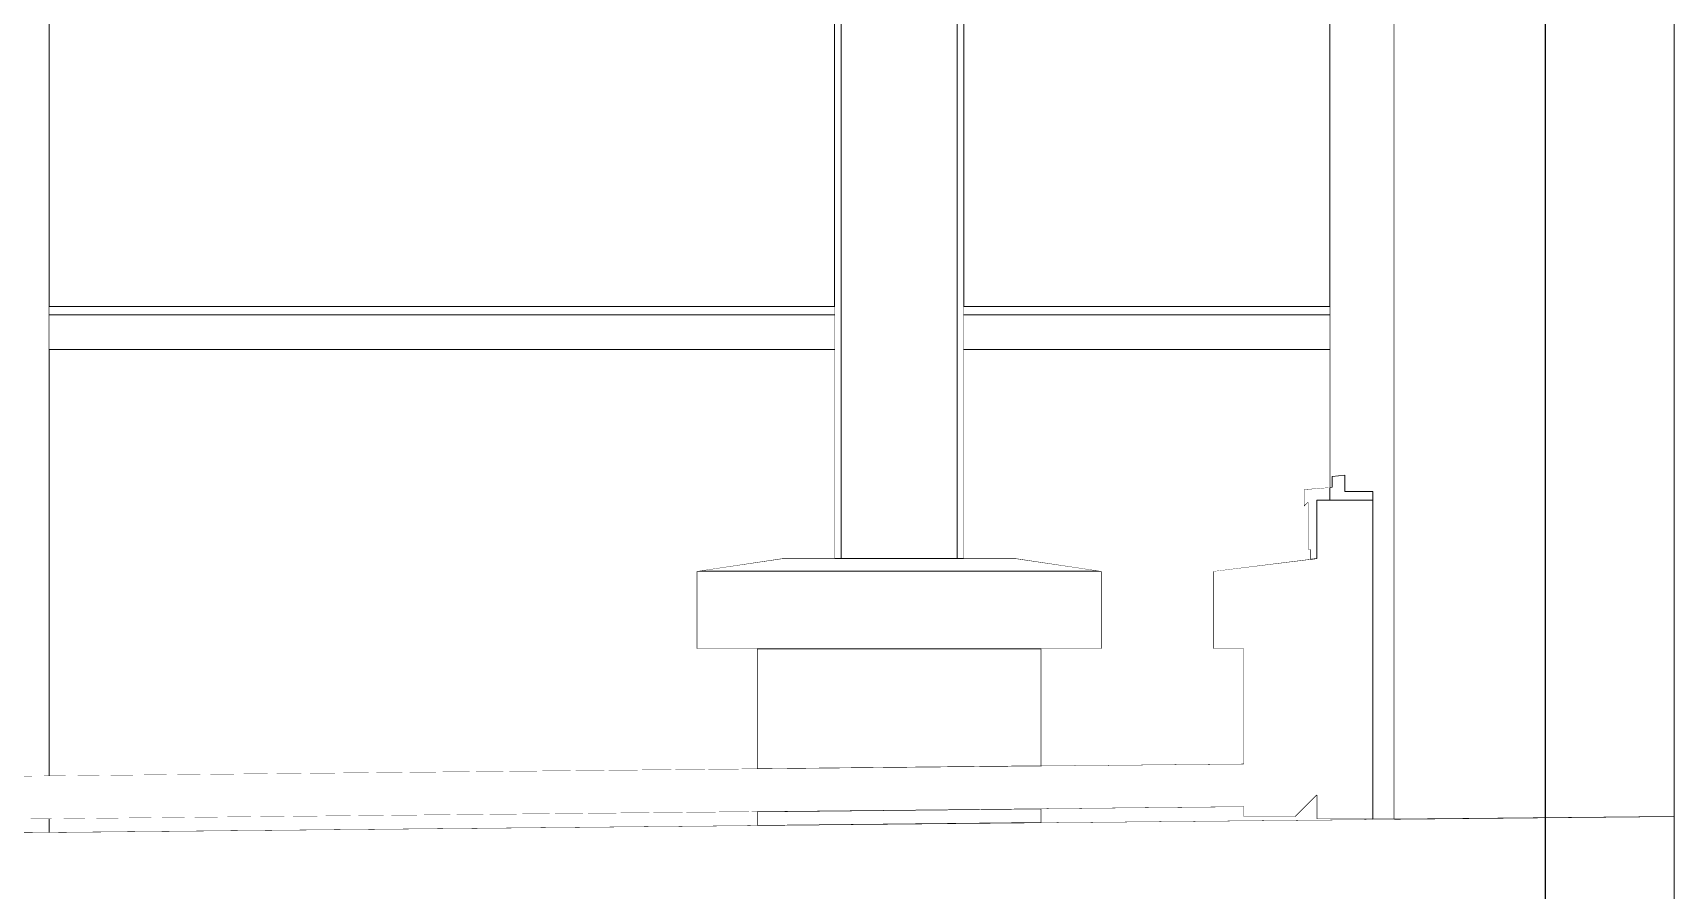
# Model space of a CAD drawing. Extents: x -3080 to 28500, y -1326 to 31609.
# Drawn here: x 1448.8 to 1830, y 28176.8 to 28375.8 of the extents above; entities that cross this region are included whole.
import ezdxf
from ezdxf.xclip import XClip

# ---------------------------------------------------------------- set-up
doc = ezdxf.new("R2010")
doc.units = 0
doc.header["$LTSCALE"] = 100
doc.header["$XCLIPFRAME"] = 2
doc.linetypes.add('188K-SM-07-F10-MECH-CR PIPE-Y2257103$0$X-S-FAB_SL ALL$0$COL-CEN-LIN', pattern=[3.25, 2.5, -0.25, 0.25, -0.25])
doc.linetypes.add('188K-SM-07-F10-MECH-CR PIPE-Y2257103$0$X-S-FAB_SL ALL$0$Wipeout_Contour', pattern=[1, 0, -1])
for name, color, linetype in [('0-xref', 8, 'Continuous'), ('188K-SM-07-F10-MECH-CR PIPE-Y2257103$0$X-S-FAB_SL ALL$0$A-STRS', 7, 'Continuous'), ('188K-SM-07-F10-MECH-CR PIPE-Y2257103$0$X-S-FAB_SL ALL$0$A-WALL-EX', 7, 'Continuous'), ('188K-SM-07-F10-MECH-CR PIPE-Y2257103$0$X-S-FAB_SL ALL$0$A-WALL-IN', 7, 'Continuous'), ('188K-SM-07-F10-MECH-CR PIPE-Y2257103$0$X-S-FAB_SL ALL$0$ASP_1', 1, 'Continuous'), ('188K-SM-07-F10-MECH-CR PIPE-Y2257103$0$X-S-FAB_SL ALL$0$CCL', 15, '188K-SM-07-F10-MECH-CR PIPE-Y2257103$0$X-S-FAB_SL ALL$0$COL-CEN-LIN'), ('188K-SM-07-F10-MECH-CR PIPE-Y2257103$0$X-S-FAB_SL ALL$0$Hattch', 7, 'Continuous'), ('188K-SM-07-F10-MECH-CR PIPE-Y2257103$0$X-S-FAB_SL ALL$0$S-COL', 7, 'Continuous'), ('188K-SM-07-F10-MECH-CR PIPE-Y2257103$0$X-S-FAB_SL ALL$0$S-SLAB', 7, 'Continuous'), ('188K-SM-07-F10-MECH-CR PIPE-Y2257103$0$X-S-FAB_SL ALL$0$S-SLAB-SHOW', 7, 'Continuous')]:
    doc.layers.add(name, color=color, linetype=linetype)

# ---------------------------------------------------------------- blocks, each defined once
blk = doc.blocks.new('188K-SM-07-F10-MECH-CR PIPE-Y2257103$0$X-S-FAB_SL ALL$0$剖面元素_209_3', base_point=(23061.26, -8263.06))
at = {"layer": '188K-SM-07-F10-MECH-CR PIPE-Y2257103$0$X-S-FAB_SL ALL$0$A-WALL-EX', "color": 6, "lineweight": 0}
for p, q in [((24811.26, -5864.56), (24811.26, -6326.56)), ((24826.26, -5864.56), (24826.26, -6400.59)), ((24826.26, -6400.59), (24821.26, -6400.59))]:
    blk.add_line(p, q, dxfattribs=at)
blk = doc.blocks.new('188K-SM-07-F10-MECH-CR PIPE-Y2257103$0$X-S-FAB_SL ALL$0$剖面元素_226_3', base_point=(23061.26, -8263.06))
at = {"color": 254, "linetype": '188K-SM-07-F10-MECH-CR PIPE-Y2257103$0$X-S-FAB_SL ALL$0$Wipeout_Contour', "lineweight": 0, "ltscale": 614510.991416}
blk.add_wipeout([(24826.26, -6053.06), (24826.26, -6400.63), (24891.26, -6400), (24891.26, -6204.02), (24878.76, -6204.02), (24878.76, -6212.28), (24843.76, -6212.28), (24843.76, -6187.71), (24860.26, -6187.71), (24860.26, -6179.26), (24843.76, -6179.26), (24843.76, -6154.69), (24853.26, -6154.69), (24853.26, -6123.89), (24853.26, -6123.14), (24853.26, -6109.54), (24853.26, -6108.79), (24853.26, -6087.3), (24843.76, -6087.3), (24843.76, -6062.73), (24860.26, -6062.73), (24860.26, -6054.28), (24843.76, -6054.28), (24843.76, -6053.06)], dxfattribs=at).dxf.layer = '188K-SM-07-F10-MECH-CR PIPE-Y2257103$0$X-S-FAB_SL ALL$0$Hattch'
at = {"layer": '188K-SM-07-F10-MECH-CR PIPE-Y2257103$0$X-S-FAB_SL ALL$0$S-COL', "color": 8, "lineweight": 0}
blk.add_line((24826.26, -6400.63), (24826.26, -6400.59), dxfattribs=at)
blk = doc.blocks.new('188K-SM-07-F10-MECH-CR PIPE-Y2257103$0$X-S-FAB_SL ALL$0$剖面元素_235_3', base_point=(23061.26, -8263.06))
at = {"color": 254, "linetype": '188K-SM-07-F10-MECH-CR PIPE-Y2257103$0$X-S-FAB_SL ALL$0$Wipeout_Contour', "lineweight": 0, "ltscale": 101825.529068}
blk.add_wipeout([(24697.76, -5998.06), (24696.26, -5998.06), (24696.26, -6340.06), (24697.76, -6340.06)], dxfattribs=at).dxf.layer = '188K-SM-07-F10-MECH-CR PIPE-Y2257103$0$X-S-FAB_SL ALL$0$Hattch'
at = {"color": 254, "linetype": '188K-SM-07-F10-MECH-CR PIPE-Y2257103$0$X-S-FAB_SL ALL$0$Wipeout_Contour', "lineweight": 0, "ltscale": 101936.132462}
blk.add_wipeout([(24726.26, -5998.06), (24724.76, -5998.06), (24724.76, -6340.06), (24726.26, -6340.06)], dxfattribs=at).dxf.layer = '188K-SM-07-F10-MECH-CR PIPE-Y2257103$0$X-S-FAB_SL ALL$0$Hattch'
at = {"color": 254, "linetype": '188K-SM-07-F10-MECH-CR PIPE-Y2257103$0$X-S-FAB_SL ALL$0$Wipeout_Contour', "lineweight": 0, "ltscale": 178161.07771}
blk.add_wipeout([(24697.76, -5998.34), (24697.76, -6340.06), (24724.76, -6340.06), (24724.76, -5998.06), (24711.44, -5998.06), (24711.44, -5998.07), (24704.64, -5998.21)], dxfattribs=at).dxf.layer = '188K-SM-07-F10-MECH-CR PIPE-Y2257103$0$X-S-FAB_SL ALL$0$Hattch'
at = {"layer": '188K-SM-07-F10-MECH-CR PIPE-Y2257103$0$X-S-FAB_SL ALL$0$S-COL', "color": 8, "lineweight": 0}
for p, q in [((24696.26, -6340.06), (24696.26, -5998.37)), ((24697.76, -6340.06), (24697.76, -5998.06)), ((24724.76, -6340.06), (24724.76, -5998.06)), ((24726.26, -6340.06), (24726.26, -5998.06))]:
    blk.add_line(p, q, dxfattribs=at)
blk = doc.blocks.new('188K-SM-07-F10-MECH-CR PIPE-Y2257103$0$X-S-FAB_SL ALL$0$剖面元素_237_3', base_point=(23061.26, -8263.06))
at = {"color": 254, "linetype": '188K-SM-07-F10-MECH-CR PIPE-Y2257103$0$X-S-FAB_SL ALL$0$Wipeout_Contour', "lineweight": 0, "ltscale": 102058.453406}
blk.add_wipeout([(24664.26, -6343.06), (24664.26, -6361.06), (24758.26, -6361.06), (24758.26, -6343.06)], dxfattribs=at).dxf.layer = '188K-SM-07-F10-MECH-CR PIPE-Y2257103$0$X-S-FAB_SL ALL$0$Hattch'
at = {"color": 254, "linetype": '188K-SM-07-F10-MECH-CR PIPE-Y2257103$0$X-S-FAB_SL ALL$0$Wipeout_Contour', "lineweight": 0, "ltscale": 102106.499727}
blk.add_wipeout([(24744.26, -6398.23), (24678.26, -6398.89), (24678.26, -6402.06), (24744.26, -6401.42)], dxfattribs=at).dxf.layer = '188K-SM-07-F10-MECH-CR PIPE-Y2257103$0$X-S-FAB_SL ALL$0$Hattch'
at = {"layer": '188K-SM-07-F10-MECH-CR PIPE-Y2257103$0$X-S-FAB_SL ALL$0$S-COL', "color": 8, "lineweight": 0}
for p, q in [((24678.26, -6398.89), (24678.26, -6402.06)), ((24744.26, -6398.23), (24744.26, -6401.42))]:
    blk.add_line(p, q, dxfattribs=at)
at = {"color": 254, "linetype": '188K-SM-07-F10-MECH-CR PIPE-Y2257103$0$X-S-FAB_SL ALL$0$Wipeout_Contour', "lineweight": 0, "ltscale": 102047.995548}
blk.add_wipeout([(24684.26, -6340.06), (24664.26, -6343.06), (24758.26, -6343.06), (24738.26, -6340.06)], dxfattribs=at).dxf.layer = '188K-SM-07-F10-MECH-CR PIPE-Y2257103$0$X-S-FAB_SL ALL$0$Hattch'
at = {"color": 254, "linetype": '188K-SM-07-F10-MECH-CR PIPE-Y2257103$0$X-S-FAB_SL ALL$0$Wipeout_Contour', "lineweight": 0, "ltscale": 102081.142354}
blk.add_wipeout([(24678.26, -6361.06), (24678.26, -6388.89), (24744.26, -6388.23), (24744.26, -6361.06)], dxfattribs=at).dxf.layer = '188K-SM-07-F10-MECH-CR PIPE-Y2257103$0$X-S-FAB_SL ALL$0$Hattch'
at = {"layer": '188K-SM-07-F10-MECH-CR PIPE-Y2257103$0$X-S-FAB_SL ALL$0$S-COL', "color": 8, "lineweight": 0}
for p, q in [((24664.26, -6343.06), (24684.26, -6340.06)), ((24664.26, -6343.06), (24664.26, -6361.06)), ((24758.26, -6343.06), (24664.26, -6343.06)), ((24738.26, -6340.06), (24684.26, -6340.06)), ((24738.26, -6340.06), (24758.26, -6343.06)), ((24758.26, -6343.06), (24758.26, -6361.06)), ((24758.26, -6361.06), (24664.26, -6361.06)), ((24678.26, -6361.06), (24678.26, -6388.89)), ((24744.26, -6361.06), (24744.26, -6388.23))]:
    blk.add_line(p, q, dxfattribs=at)
blk = doc.blocks.new('188K-SM-07-F10-MECH-CR PIPE-Y2257103$0$X-S-FAB_SL ALL$0$剖面元素_426_3', base_point=(23061.26, -8263.06))
at = {"layer": '188K-SM-07-F10-MECH-CR PIPE-Y2257103$0$X-S-FAB_SL ALL$0$S-SLAB', "color": 1, "lineweight": 0}
blk.add_line((24891.26, -6400), (23023.26, -6418.06), dxfattribs=at)
at = {"layer": '188K-SM-07-F10-MECH-CR PIPE-Y2257103$0$X-S-FAB_SL ALL$0$S-SLAB', "color": 1, "lineweight": 0, "flags": 128}
blk.add_lwpolyline([(24891.26, -6400), (24891.26, -6418.06), (24891.26, -6422.5)], dxfattribs=at)
blk = doc.blocks.new('188K-SM-07-F10-MECH-CR PIPE-Y2257103$0$X-S-FAB_SL ALL$0$剖面元素_627_3', base_point=(23061.26, -8263.06))
at = {"layer": '188K-SM-07-F10-MECH-CR PIPE-Y2257103$0$X-S-FAB_SL ALL$0$A-WALL-EX', "color": 1, "lineweight": 0}
for p, q in [((24808.26, -6326.56), (24808.26, -6340.06)), ((24821.26, -6326.56), (24821.26, -6400.59)), ((24808.26, -6340.06), (24784.26, -6343.06)), ((24784.26, -6343.06), (24784.26, -6361.06)), ((24791.26, -6361.06), (24784.26, -6361.06)), ((24808.26, -6395.06), (24808.26, -6400.59)), ((24821.26, -6400.59), (24808.26, -6400.59))]:
    blk.add_line(p, q, dxfattribs=at)
at = {"layer": '188K-SM-07-F10-MECH-CR PIPE-Y2257103$0$X-S-FAB_SL ALL$0$A-WALL-EX', "color": 1, "lineweight": 0, "flags": 128}
blk.add_lwpolyline([(24821.26, -6326.56), (24811.26, -6326.56), (24808.26, -6326.56)], dxfattribs=at)
blk = doc.blocks.new('188K-SM-07-F10-MECH-CR PIPE-Y2257103$0$X-S-FAB_SL ALL$0$剖面元素_628_3', base_point=(23061.26, -8263.06))
at = {"layer": '188K-SM-07-F10-MECH-CR PIPE-Y2257103$0$X-S-FAB_SL ALL$0$A-WALL-EX', "color": 6, "lineweight": 0}
for p, q in [((24811.86, -6323.56), (24805.26, -6324.06)), ((24805.26, -6324.06), (24805.26, -6328.06)), ((24814.76, -6320.76), (24811.86, -6321.06)), ((24811.86, -6321.06), (24811.86, -6323.56)), ((24814.76, -6320.76), (24814.76, -6324.56)), ((24806.26, -6327.06), (24805.26, -6328.06)), ((24806.26, -6327.06), (24806.26, -6338.06)), ((24821.26, -6324.56), (24814.76, -6324.56)), ((24821.26, -6324.56), (24821.26, -6326.56)), ((24806.76, -6338.06), (24806.26, -6338.06)), ((24806.76, -6338.06), (24806.76, -6340.31)), ((24808.26, -6340.06), (24806.76, -6340.31))]:
    blk.add_line(p, q, dxfattribs=at)
blk = doc.blocks.new('188K-SM-07-F10-MECH-CR PIPE-Y2257103$0$X-S-FAB_SL ALL$0$剖面元素_629_3', base_point=(23061.26, -8263.06))
at = {"layer": '188K-SM-07-F10-MECH-CR PIPE-Y2257103$0$X-S-FAB_SL ALL$0$S-SLAB-SHOW', "color": 1, "lineweight": 0}
for p, q in [((24791.26, -6361.06), (24791.26, -6387.76)), ((24791.26, -6387.76), (23171.26, -6403.96)), ((24808.26, -6395.06), (24803.26, -6400.06)), ((24791.26, -6397.76), (23063.26, -6415.04)), ((24791.26, -6397.76), (24791.26, -6400.06)), ((24803.26, -6400.06), (24791.26, -6400.06))]:
    blk.add_line(p, q, dxfattribs=at)
blk = doc.blocks.new('188K-SM-07-F10-MECH-CR PIPE-Y2257103$0$X-S-FAB_SL ALL$0$剖面元素_1110_3', base_point=(23061.26, -8263.06))
at = {"color": 254, "linetype": '188K-SM-07-F10-MECH-CR PIPE-Y2257103$0$X-S-FAB_SL ALL$0$Wipeout_Contour', "lineweight": 0, "ltscale": 229022.347804}
blk.add_wipeout([(24513.85, -6390.54), (24678.26, -6388.89), (24678.26, -6361.06), (24664.26, -6361.06), (24664.26, -6343.06), (24684.26, -6340.06), (24696.26, -6340.06), (24696.26, -6291.56), (24513.85, -6291.56)], dxfattribs=at).dxf.layer = '188K-SM-07-F10-MECH-CR PIPE-Y2257103$0$X-S-FAB_SL ALL$0$Hattch'
at = {"color": 254, "linetype": '188K-SM-07-F10-MECH-CR PIPE-Y2257103$0$X-S-FAB_SL ALL$0$Wipeout_Contour', "lineweight": 0, "ltscale": 485977.345569}
blk.add_wipeout([(24726.26, -6340.06), (24738.26, -6340.06), (24758.26, -6343.06), (24758.26, -6361.06), (24744.26, -6361.06), (24744.26, -6388.23), (24791.26, -6387.76), (24791.26, -6361.06), (24784.26, -6361.06), (24784.26, -6343.06), (24806.76, -6340.25), (24806.76, -6338.06), (24806.26, -6338.06), (24806.26, -6327.06), (24805.26, -6328.06), (24805.26, -6324.06), (24811.26, -6323.61), (24811.26, -6291.56), (24726.26, -6291.56)], dxfattribs=at).dxf.layer = '188K-SM-07-F10-MECH-CR PIPE-Y2257103$0$X-S-FAB_SL ALL$0$Hattch'
at = {"color": 254, "linetype": '188K-SM-07-F10-MECH-CR PIPE-Y2257103$0$X-S-FAB_SL ALL$0$Wipeout_Contour', "lineweight": 0, "ltscale": 230445.877842}
blk.add_wipeout([(24744.26, -6401.42), (24821.26, -6400.67), (24821.26, -6400.59), (24808.26, -6400.59), (24808.26, -6395.06), (24803.26, -6400.06), (24791.26, -6400.06), (24791.26, -6397.76), (24744.26, -6398.23)], dxfattribs=at).dxf.layer = '188K-SM-07-F10-MECH-CR PIPE-Y2257103$0$X-S-FAB_SL ALL$0$Hattch'
at = {"color": 254, "linetype": '188K-SM-07-F10-MECH-CR PIPE-Y2257103$0$X-S-FAB_SL ALL$0$Wipeout_Contour', "lineweight": 0, "ltscale": 101661.638689}
blk.add_wipeout([(24513.85, -6400.54), (24513.85, -6403.65), (24678.26, -6402.06), (24678.26, -6398.89)], dxfattribs=at).dxf.layer = '188K-SM-07-F10-MECH-CR PIPE-Y2257103$0$X-S-FAB_SL ALL$0$Hattch'
at = {"layer": '188K-SM-07-F10-MECH-CR PIPE-Y2257103$0$X-S-FAB_SL ALL$0$A-WALL-EX', "color": 8, "lineweight": 0}
blk.add_line((24821.26, -6400.59), (24821.26, -6400.67), dxfattribs=at)
blk = doc.blocks.new('188K-SM-07-F10-MECH-CR PIPE-Y2257103$0$X-S-FAB_SL ALL$0$剖面元素_1184_3', base_point=(23061.26, -8263.06))
at = {"color": 254, "linetype": '188K-SM-07-F10-MECH-CR PIPE-Y2257103$0$X-S-FAB_SL ALL$0$Wipeout_Contour', "lineweight": 0, "ltscale": 101127.430731}
blk.add_wipeout([(24513.85, -6002.02), (24506.23, -6002.17), (24506.23, -6390.61), (24513.85, -6390.54)], dxfattribs=at).dxf.layer = '188K-SM-07-F10-MECH-CR PIPE-Y2257103$0$X-S-FAB_SL ALL$0$Hattch'
at = {"color": 254, "linetype": '188K-SM-07-F10-MECH-CR PIPE-Y2257103$0$X-S-FAB_SL ALL$0$Wipeout_Contour', "lineweight": 0, "ltscale": 101329.522881}
blk.add_wipeout([(24513.85, -6400.54), (24506.23, -6400.61), (24506.23, -6403.72), (24513.85, -6403.65)], dxfattribs=at).dxf.layer = '188K-SM-07-F10-MECH-CR PIPE-Y2257103$0$X-S-FAB_SL ALL$0$Hattch'
at = {"layer": '188K-SM-07-F10-MECH-CR PIPE-Y2257103$0$X-S-FAB_SL ALL$0$A-STRS', "color": 8, "lineweight": 0}
for p, q in [((24513.85, -6390.54), (24513.85, -6002.02)), ((24513.85, -6403.65), (24513.85, -6400.54))]:
    blk.add_line(p, q, dxfattribs=at)
blk = doc.blocks.new('188K-SM-07-F10-MECH-CR PIPE-Y2257103$0$X-S-FAB_SL ALL$0$剖面元素_1188_3', base_point=(23061.26, -8263.06))
at = {"color": 254, "linetype": '188K-SM-07-F10-MECH-CR PIPE-Y2257103$0$X-S-FAB_SL ALL$0$Wipeout_Contour', "lineweight": 0, "ltscale": 102542.503209}
blk.add_wipeout([(24821.26, -6400.59), (24821.26, -6400.67), (24826.26, -6400.63), (24826.26, -6400.59)], dxfattribs=at).dxf.layer = '188K-SM-07-F10-MECH-CR PIPE-Y2257103$0$X-S-FAB_SL ALL$0$Hattch'
blk = doc.blocks.new('188K-SM-07-F10-MECH-CR PIPE-Y2257103$0$X-S-FAB_SL ALL$0$剖面元素_2207_3', base_point=(23061.26, -8263.06))
at = {"layer": '188K-SM-07-F10-MECH-CR PIPE-Y2257103$0$X-S-FAB_SL ALL$0$A-WALL-IN', "color": 3, "lineweight": 0}
blk.add_line((24891.26, -5984.5), (24891.26, -6400), dxfattribs=at)
blk = doc.blocks.new('188K-SM-07-F10-MECH-CR PIPE-Y2257103$0$X-S-FAB_SL ALL$0$剖面元素_2235_3', base_point=(23061.26, -8263.06))
at = {"color": 254, "linetype": '188K-SM-07-F10-MECH-CR PIPE-Y2257103$0$X-S-FAB_SL ALL$0$Wipeout_Contour', "lineweight": 0, "ltscale": 101582.905647}
blk.add_wipeout([(24513.85, -6291.56), (24696.26, -6291.56), (24696.26, -6283.56), (24513.85, -6283.56)], dxfattribs=at).dxf.layer = '188K-SM-07-F10-MECH-CR PIPE-Y2257103$0$X-S-FAB_SL ALL$0$Hattch'
at = {"color": 254, "linetype": '188K-SM-07-F10-MECH-CR PIPE-Y2257103$0$X-S-FAB_SL ALL$0$Wipeout_Contour', "lineweight": 0, "ltscale": 102217.434841}
blk.add_wipeout([(24726.26, -6283.56), (24726.26, -6291.56), (24811.26, -6291.56), (24811.26, -6283.56)], dxfattribs=at).dxf.layer = '188K-SM-07-F10-MECH-CR PIPE-Y2257103$0$X-S-FAB_SL ALL$0$Hattch'
at = {"layer": '188K-SM-07-F10-MECH-CR PIPE-Y2257103$0$X-S-FAB_SL ALL$0$A-WALL-EX', "color": 8, "lineweight": 0}
for p, q in [((24696.26, -6291.56), (24513.85, -6291.56)), ((24811.26, -6291.56), (24726.26, -6291.56))]:
    blk.add_line(p, q, dxfattribs=at)
at = {"color": 254, "linetype": '188K-SM-07-F10-MECH-CR PIPE-Y2257103$0$X-S-FAB_SL ALL$0$Wipeout_Contour', "lineweight": 0, "ltscale": 101577.954592}
blk.add_wipeout([(24513.85, -6281.56), (24513.85, -6283.56), (24696.26, -6283.56), (24696.26, -6281.56)], dxfattribs=at).dxf.layer = '188K-SM-07-F10-MECH-CR PIPE-Y2257103$0$X-S-FAB_SL ALL$0$Hattch'
at = {"color": 254, "linetype": '188K-SM-07-F10-MECH-CR PIPE-Y2257103$0$X-S-FAB_SL ALL$0$Wipeout_Contour', "lineweight": 0, "ltscale": 102212.514604}
blk.add_wipeout([(24726.26, -6283.56), (24811.26, -6283.56), (24811.26, -6281.56), (24726.26, -6281.56)], dxfattribs=at).dxf.layer = '188K-SM-07-F10-MECH-CR PIPE-Y2257103$0$X-S-FAB_SL ALL$0$Hattch'
at = {"layer": '188K-SM-07-F10-MECH-CR PIPE-Y2257103$0$X-S-FAB_SL ALL$0$A-WALL-EX', "color": 8, "lineweight": 0}
for p, q in [((24696.26, -6281.56), (24513.85, -6281.56)), ((24811.26, -6281.56), (24726.26, -6281.56)), ((24696.26, -6283.56), (24513.85, -6283.56)), ((24811.26, -6283.56), (24726.26, -6283.56))]:
    blk.add_line(p, q, dxfattribs=at)
blk = doc.blocks.new('188K-SM-07-F10-MECH-CR PIPE-Y2257103$0$X-S-FAB_SL ALL$0$A$C2e9ab586')
at = {"layer": '188K-SM-07-F10-MECH-CR PIPE-Y2257103$0$X-S-FAB_SL ALL$0$A-WALL-EX', "lineweight": 0}
for name in ['188K-SM-07-F10-MECH-CR PIPE-Y2257103$0$X-S-FAB_SL ALL$0$剖面元素_209_3', '188K-SM-07-F10-MECH-CR PIPE-Y2257103$0$X-S-FAB_SL ALL$0$剖面元素_628_3', '188K-SM-07-F10-MECH-CR PIPE-Y2257103$0$X-S-FAB_SL ALL$0$剖面元素_627_3']:
    blk.add_blockref(name, (-28106.39, 285), dxfattribs=at)
at = {"layer": '188K-SM-07-F10-MECH-CR PIPE-Y2257103$0$X-S-FAB_SL ALL$0$S-COL', "lineweight": 0}
blk.add_blockref('188K-SM-07-F10-MECH-CR PIPE-Y2257103$0$X-S-FAB_SL ALL$0$剖面元素_235_3', (-28106.39, 285), dxfattribs=at)
for name in ['188K-SM-07-F10-MECH-CR PIPE-Y2257103$0$X-S-FAB_SL ALL$0$剖面元素_226_3', '188K-SM-07-F10-MECH-CR PIPE-Y2257103$0$X-S-FAB_SL ALL$0$剖面元素_237_3']:
    blk.add_blockref(name, (-28106.39, 285), dxfattribs=at)
at = {"layer": '188K-SM-07-F10-MECH-CR PIPE-Y2257103$0$X-S-FAB_SL ALL$0$A-WALL-IN', "lineweight": 0}
blk.add_blockref('188K-SM-07-F10-MECH-CR PIPE-Y2257103$0$X-S-FAB_SL ALL$0$剖面元素_2207_3', (-28106.39, 285), dxfattribs=at)
at = {"layer": '188K-SM-07-F10-MECH-CR PIPE-Y2257103$0$X-S-FAB_SL ALL$0$S-SLAB', "lineweight": 0}
blk.add_blockref('188K-SM-07-F10-MECH-CR PIPE-Y2257103$0$X-S-FAB_SL ALL$0$剖面元素_426_3', (-28106.39, 285), dxfattribs=at)
at = {"layer": '188K-SM-07-F10-MECH-CR PIPE-Y2257103$0$X-S-FAB_SL ALL$0$S-SLAB-SHOW', "lineweight": 0}
blk.add_blockref('188K-SM-07-F10-MECH-CR PIPE-Y2257103$0$X-S-FAB_SL ALL$0$剖面元素_629_3', (-28106.39, 285), dxfattribs=at)
at = {"layer": '188K-SM-07-F10-MECH-CR PIPE-Y2257103$0$X-S-FAB_SL ALL$0$A-WALL-EX', "lineweight": 0}
blk.add_blockref('188K-SM-07-F10-MECH-CR PIPE-Y2257103$0$X-S-FAB_SL ALL$0$剖面元素_1110_3', (-28106.39, 285), dxfattribs=at)
at = {"layer": '188K-SM-07-F10-MECH-CR PIPE-Y2257103$0$X-S-FAB_SL ALL$0$A-STRS', "lineweight": 0}
blk.add_blockref('188K-SM-07-F10-MECH-CR PIPE-Y2257103$0$X-S-FAB_SL ALL$0$剖面元素_1184_3', (-28106.39, 285), dxfattribs=at)
at = {"layer": '188K-SM-07-F10-MECH-CR PIPE-Y2257103$0$X-S-FAB_SL ALL$0$A-WALL-EX', "lineweight": 0}
blk.add_blockref('188K-SM-07-F10-MECH-CR PIPE-Y2257103$0$X-S-FAB_SL ALL$0$剖面元素_1188_3', (-28106.39, 285), dxfattribs=at)
blk.add_blockref('188K-SM-07-F10-MECH-CR PIPE-Y2257103$0$X-S-FAB_SL ALL$0$剖面元素_2235_3', (-28106.39, 285), dxfattribs=at)
blk = doc.blocks.new('188K-SM-07-F10-MECH-CR PIPE-Y2257103$0$X-S-FAB_SL ALL$0$A$Ceb448ab1')
at = {"layer": '188K-SM-07-F10-MECH-CR PIPE-Y2257103$0$X-S-FAB_SL ALL$0$CCL'}
blk.add_line((1800, 3600), (1800, 0), dxfattribs=at)
blk = doc.blocks.new('188K-SM-07-F10-MECH-CR PIPE-Y2257103$0$X-S-FAB_SL ALL')
at = {"layer": '188K-SM-07-F10-MECH-CR PIPE-Y2257103$0$X-S-FAB_SL ALL$0$ASP_1'}
blk.add_blockref('188K-SM-07-F10-MECH-CR PIPE-Y2257103$0$X-S-FAB_SL ALL$0$A$C2e9ab586', (23632.864, -73288.977), dxfattribs=at)
at = {"layer": '188K-SM-07-F10-MECH-CR PIPE-Y2257103$0$X-S-FAB_SL ALL$0$CCL'}
blk.add_blockref('188K-SM-07-F10-MECH-CR PIPE-Y2257103$0$X-S-FAB_SL ALL$0$A$Ceb448ab1', (-4473.521, -73553.977), dxfattribs=at)
blk = doc.blocks.new('188K-SM-07-F10-MECH-CR PIPE-Y2257103')
ref = blk.add_blockref('188K-SM-07-F10-MECH-CR PIPE-Y2257103$0$X-S-FAB_SL ALL', (4473.521, 99334.763))
XClip(ref).set_block_clipping_path([(-7553.4648570136, -75341.9369645483), (24026.2025623869, -67725.7696244382)])

msp = doc.modelspace()

# ---------------------------------------------------------------- block references
at = {"layer": '0-xref'}
msp.add_blockref('188K-SM-07-F10-MECH-CR PIPE-Y2257103', (0, 0), dxfattribs=at)

doc.saveas('drawing.dxf')
